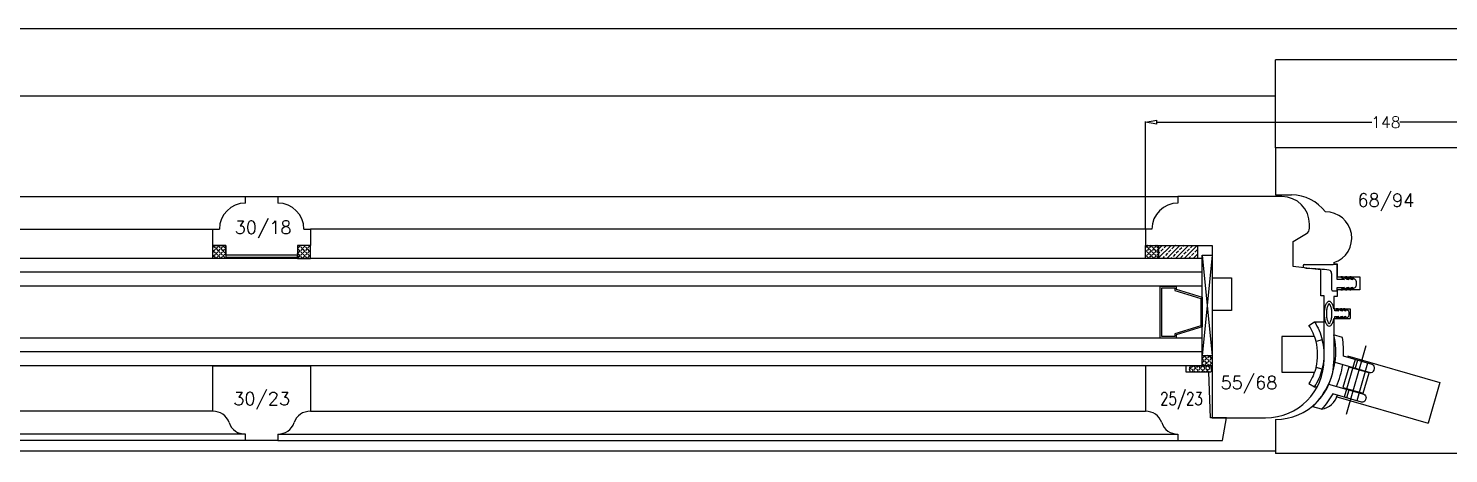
# Model space of a CAD drawing. Header units: millimetres. Extents: x 2806 to 10642, y -276 to 6064.
# Drawn here: x 5638.5 to 6075.6, y 2741.7 to 2872.4 of the extents above; entities that cross this region are included whole.
import ezdxf
from ezdxf.enums import TextEntityAlignment as Align

# ---------------------------------------------------------------- set-up
doc = ezdxf.new("R2010")
doc.units = ezdxf.units.MM
doc.linetypes.add('CACHE2', pattern=[4.7625, 3.175, -1.5875])
doc.layers.get('0').update_dxf_attribs({"color": 250})
doc.layers.add('dim', color=7, linetype='Continuous')
doc.styles.add('romans', font='romans.shx')
doc.dimstyles.new('ECH1-1', dxfattribs={"dimtxt": 3.5, "dimasz": 3.5, "dimexe": 0.18, "dimexo": 0, "dimgap": 0.09, "dimtad": 0, "dimdec": 4, "dimdsep": 46, "dimtxsty": 'romans', "dimblk1": 'CLOSEDBLANK', "dimblk2": 'CLOSEDBLANK', "dimsah": 1, "dimcen": 1, "dimclrd": 3, "dimclre": 3, "dimclrt": 6, "dimadec": 0, "dimazin": 0, "dimtfac": 1, "dimtdec": 4, "dimtofl": 0, "dimtmove": 0, "dimatfit": 3, "dimldrblk": 'CLOSEDBLANK', "dimfxl": 1, "dimtolj": 1, "dimtzin": 0, "dimarcsym": 0})

# ---------------------------------------------------------------- blocks, each defined once
blk = doc.blocks.new('_ClosedBlank')
at = {"color": 0, "linetype": 'ByBlock', "lineweight": -2}
for p, q in [((-1, 0.17), (0, 0)), ((-1, 0.17), (-1, -0.17)), ((0, 0), (-1, -0.17))]:
    blk.add_line(p, q, dxfattribs=at)
blk = doc.blocks.new('*D57')
at = {"layer": 'Defpoints', "color": 0, "transparency": 16777216}
for p in [(6130.28, 2843.57), (5982.28, 2810.71), (6130.28, 2806.71)]:
    blk.add_point(p, dxfattribs=at)
at = {"layer": 'dim', "color": 3, "lineweight": -2, "transparency": 16777216}
for p, q in [((5982.28, 2810.71), (5982.28, 2843.75)), ((5985.78, 2843.57), (6051.94, 2843.57)), ((6126.78, 2843.57), (6060.62, 2843.57)), ((6130.28, 2806.71), (6130.28, 2843.75))]:
    blk.add_line(p, q, dxfattribs=at)
at = {"layer": 'dim', "color": 3, "lineweight": -2, "transparency": 16777216, "xscale": 3.5, "yscale": 3.5, "zscale": 3.5, "rotation": 180}
blk.add_blockref('_ClosedBlank', (5982.28, 2843.57), dxfattribs=at)
at = {"layer": 'dim', "color": 3, "lineweight": -2, "transparency": 16777216, "xscale": 3.5, "yscale": 3.5, "zscale": 3.5}
blk.add_blockref('_ClosedBlank', (6130.28, 2843.57), dxfattribs=at)
at = {"layer": 'dim', "color": 6, "transparency": 16777216, "insert": (6056.28, 2843.57), "char_height": 3.5, "attachment_point": 5, "style": 'romans'}
blk.add_mtext('\\A1;148', dxfattribs=at)

msp = doc.modelspace()

# ---------------------------------------------------------------- linework, layer by layer
for p, q in [((5346.28495735, 2872.40943332), (6766.28495735, 2872.40943332)), ((6090.28495735, 2862.70943332), (6022.28495735, 2862.70943332)), ((6022.28495735, 2835.70943332), (6022.28495735, 2862.70943332)), ((5382.78495735, 2851.70943332), (6022.28495735, 2851.70943332)), ((6022.28495735, 2835.70943332), (6022.28495735, 2821.20943332)), ((6090.28495735, 2835.70943332), (6022.28495735, 2835.70943332)), ((5428.28495735, 2820.70943332), (5705.28495735, 2820.70943332)), ((5705.28495735, 2818.70943332), (5705.28495735, 2820.70943332)), ((5705.28495735, 2820.70943332), (5715.28495735, 2820.70943332)), ((5715.28495735, 2820.70943332), (5992.28495735, 2820.70943332)), ((5715.28495735, 2820.70943332), (5715.28495735, 2818.70943332)), ((6024.28495735, 2820.70943332), (5992.28495735, 2820.70943332)), ((5992.28495735, 2820.70943332), (5992.28495735, 2818.70943332)), ((6022.28495735, 2821.20943332), (6027.28495735, 2821.20943332)), ((5438.28495735, 2810.70943332), (5695.28495735, 2810.70943332)), ((5695.28495735, 2805.70943332), (5695.28495735, 2810.70943332)), ((5695.28495735, 2810.70943332), (5697.28495735, 2810.70943332)), ((5723.28495735, 2810.70943332), (5725.28495735, 2810.70943332)), ((5982.28495735, 2810.70943332), (5725.28495735, 2810.70943332)), ((5725.28495735, 2810.70943332), (5725.28495735, 2805.70943332)), ((5984.28495735, 2810.70943332), (5982.28495735, 2810.70943332)), ((5982.28495735, 2810.70943332), (5982.28495735, 2805.70943332)), ((6032.78495735, 2811.04181408), (6032.78495735, 2812.20943332)), ((6027.78495735, 2806.90943332), (6031.81394886, 2809.32682823)), ((6027.78495735, 2799.20943332), (6027.78495735, 2806.90943332)), ((5695.28495735, 2801.70943332), (5695.28495735, 2805.70943332)), ((5695.28495735, 2805.70943332), (5699.28495735, 2805.70943332)), ((5699.28495735, 2805.70943332), (5695.28495735, 2805.70943332)), ((5699.28495735, 2805.70943332), (5699.28495735, 2801.70943332)), ((5699.28495735, 2802.70943332), (5699.28495735, 2805.70943332)), ((5699.28495735, 2802.70943332), (5699.28495735, 2802.10943332)), ((5721.28495735, 2802.70943332), (5699.28495735, 2802.70943332)), ((5721.28495735, 2802.70943332), (5699.28495735, 2802.70943332)), ((5699.28495735, 2802.10943332), (5721.28495735, 2802.10943332)), ((5721.28495735, 2805.70943332), (5721.28495735, 2801.70943332)), ((5725.28495735, 2805.70943332), (5721.28495735, 2805.70943332)), ((5721.28495735, 2805.70943332), (5721.28495735, 2802.70943332)), ((5725.28495735, 2805.70943332), (5721.28495735, 2805.70943332)), ((5721.28495735, 2802.10943332), (5721.28495735, 2802.70943332)), ((5725.28495735, 2801.70943332), (5725.28495735, 2805.70943332)), ((5982.28495735, 2801.70943332), (5982.28495735, 2805.70943332)), ((5982.28495735, 2805.70943332), (5986.28495735, 2805.70943332)), ((5982.28495735, 2805.70943332), (6002.78495735, 2805.70943332)), ((5986.28495735, 2805.70943332), (5986.28495735, 2801.70943332)), ((5986.28495735, 2801.70943332), (5986.28495735, 2805.70943332)), ((5986.28495735, 2805.70943332), (5998.28495735, 2805.70943332)), ((5998.28495735, 2805.70943332), (5998.28495735, 2801.70943332)), ((5999.78495735, 2802.70943332), (6002.78495735, 2771.70943332)), ((6002.78495735, 2802.70943332), (5999.78495735, 2771.70943332)), ((5999.78495735, 2771.70943332), (5999.78495735, 2802.70943332)), ((5999.78495735, 2802.70943332), (6002.78495735, 2802.70943332)), ((6002.78495735, 2805.70943332), (6002.78495735, 2795.70943332)), ((6002.78495735, 2802.70943332), (6002.78495735, 2771.70943332)), ((5999.78495735, 2801.70943332), (5420.78495735, 2801.70943332)), ((5999.78495735, 2797.45943332), (5420.78495735, 2797.45943332)), ((5699.28495735, 2801.70943332), (5695.28495735, 2801.70943332)), ((5721.28495735, 2801.70943332), (5725.28495735, 2801.70943332)), ((5986.28495735, 2801.70943332), (5982.28495735, 2801.70943332)), ((5998.28495735, 2801.70943332), (5986.28495735, 2801.70943332)), ((5999.78495735, 2768.70943332), (5999.78495735, 2801.70943332)), ((6036.28495735, 2798.20943332), (6027.78495735, 2799.20943332)), ((6030.78495735, 2799.44267488), (6030.78495735, 2799.25971162)), ((6031.11124194, 2798.86656275), (6031.80494254, 2798.73649389)), ((6031.80494254, 2798.73649389), (6033.32734788, 2798.55738738)), ((6036.28495735, 2790.20943332), (6036.28495735, 2798.20943332)), ((6040.28495735, 2800.41009124), (6040.28495735, 2800.00943332)), ((6040.28495735, 2800.00943332), (6041.28495735, 2800.00943332)), ((6041.28495735, 2800.00943332), (6041.28495735, 2796.00943332)), ((6041.28495735, 2795.20943332), (6041.28495735, 2799.90943332)), ((5999.78495735, 2793.20943332), (5420.78495735, 2793.20943332)), ((5986.78530256, 2777.20989358), (5986.78530256, 2793.20989358)), ((5986.78530256, 2793.20989358), (5991.78530256, 2793.20989358)), ((5991.78530256, 2793.20989358), (5991.78530256, 2792.20989358)), ((6002.78495735, 2795.70943332), (6008.78495735, 2795.70943332)), ((6008.78495735, 2795.70943332), (6008.78495735, 2785.70943332)), ((6039.58495735, 2797.079475), (6039.58495735, 2792.10943332)), ((6041.28495735, 2796.00943332), (6048.28495735, 2796.00943332)), ((6043.5967258, 2795.20943332), (6041.28495735, 2795.20943332)), ((6042.95923398, 2796.00943332), (6042.44924053, 2796.00943332)), ((6042.44924053, 2796.00943332), (6043.5967258, 2795.20943332)), ((6044.34350192, 2795.20943332), (6042.95923398, 2796.00943332)), ((6044.28885977, 2796.00943332), (6043.90636468, 2796.00943332)), ((6043.90636468, 2796.00943332), (6044.98099374, 2795.20943332)), ((6045.69134176, 2795.20943332), (6044.28885977, 2796.00943332)), ((6044.98099374, 2795.20943332), (6044.34350192, 2795.20943332)), ((6045.49098719, 2796.00943332), (6045.16313426, 2796.00943332)), ((6045.16313426, 2796.00943332), (6046.18312116, 2795.20943332)), ((6046.61908525, 2795.3691483), (6045.49098719, 2796.00943332)), ((6046.18312116, 2795.20943332), (6045.69134176, 2795.20943332)), ((6047.28495735, 2794.00943332), (6047.21439052, 2794.49731124)), ((6047.21439052, 2793.5215554), (6047.28495735, 2794.00943332)), ((6048.28495735, 2796.00943332), (6048.28495735, 2792.00943332)), ((5987.28530256, 2777.70989358), (5987.28530256, 2792.70989358)), ((5987.28530256, 2792.70989358), (5991.28530256, 2792.70989358)), ((5991.28530256, 2792.70989358), (5991.28530256, 2791.85435457)), ((5991.28530256, 2791.85435457), (5999.28530256, 2789.42102378)), ((5991.78530256, 2792.20989358), (5999.78530256, 2789.7765628)), ((5999.28530256, 2789.42102378), (5999.28530256, 2780.99876338)), ((5999.78530256, 2789.7765628), (5999.78530256, 2780.64322436)), ((6037.28495735, 2790.20943332), (6036.28495735, 2790.20943332)), ((6037.28495735, 2770.70943332), (6037.28495735, 2790.20943332)), ((6039.98495735, 2791.70943332), (6041.28495735, 2791.70943332)), ((6040.28495735, 2790.00943332), (6040.28495735, 2786.20943332)), ((6041.28495735, 2790.00943332), (6040.28495735, 2790.00943332)), ((6041.28495735, 2791.70943332), (6041.28495735, 2792.80943332)), ((6041.28495735, 2792.80943332), (6043.5967258, 2792.80943332)), ((6041.28495735, 2792.00943332), (6041.28495735, 2790.00943332)), ((6048.28495735, 2792.00943332), (6041.28495735, 2792.00943332)), ((6043.5967258, 2792.80943332), (6042.44924053, 2792.00943332)), ((6042.44924053, 2792.00943332), (6042.95923398, 2792.00943332)), ((6042.95923398, 2792.00943332), (6044.34350192, 2792.80943332)), ((6044.98099374, 2792.80943332), (6043.90636468, 2792.00943332)), ((6043.90636468, 2792.00943332), (6044.28885977, 2792.00943332)), ((6044.28885977, 2792.00943332), (6045.69134176, 2792.80943332)), ((6044.34350192, 2792.80943332), (6044.98099374, 2792.80943332)), ((6046.18312116, 2792.80943332), (6045.16313426, 2792.00943332)), ((6045.16313426, 2792.00943332), (6045.49098719, 2792.00943332)), ((6045.49098719, 2792.00943332), (6046.61908525, 2792.64971834)), ((6045.69134176, 2792.80943332), (6046.18312116, 2792.80943332)), ((6008.78495735, 2785.70943332), (6002.78495735, 2785.70943332)), ((6002.78495735, 2785.70943332), (6002.78495735, 2752.70943332)), ((6040.53495735, 2786.20943332), (6040.26456412, 2786.20943332)), ((6040.28495735, 2786.20943332), (6045.28495735, 2786.20943332)), ((6040.53495735, 2785.60943332), (6040.53495735, 2786.20943332)), ((6041.81878368, 2785.60943332), (6040.53495735, 2785.60943332)), ((6041.49066482, 2786.20943332), (6040.95816973, 2786.20943332)), ((6040.95816973, 2786.20943332), (6041.81878368, 2785.60943332)), ((6042.52886578, 2785.60943332), (6041.49066482, 2786.20943332)), ((6042.63788416, 2786.20943332), (6042.35101285, 2786.20943332)), ((6042.35101285, 2786.20943332), (6043.00698464, 2785.60943332)), ((6043.00698464, 2785.60943332), (6042.52886578, 2785.60943332)), ((6043.68974566, 2785.60943332), (6042.63788416, 2786.20943332)), ((6043.68947973, 2786.20943332), (6043.29359003, 2786.20943332)), ((6043.29359003, 2786.20943332), (6044.05858021, 2785.60943332)), ((6044.53555328, 2785.72921956), (6043.68947973, 2786.20943332)), ((6044.05858021, 2785.60943332), (6043.68974566, 2785.60943332)), ((6045.03495735, 2784.70943332), (6044.98203223, 2785.07534176)), ((6044.98203223, 2784.34352488), (6045.03495735, 2784.70943332)), ((6045.28495735, 2786.20943332), (6045.28495735, 2783.20943332)), ((5999.28530256, 2780.99876338), (5991.28530256, 2778.5654326)), ((5999.78530256, 2780.64322436), (5991.78530256, 2778.20989358)), ((6034.28495735, 2782.2001793), (6037.28495735, 2782.2001793)), ((6040.26456412, 2783.20943332), (6040.53495735, 2783.20943332)), ((6040.28495735, 2783.20943332), (6040.28495735, 2770.20943332)), ((6040.28495735, 2783.20943332), (6045.28495735, 2783.20943332)), ((6040.53495735, 2783.20943332), (6040.53495735, 2783.80943332)), ((6040.53495735, 2783.80943332), (6041.81878368, 2783.80943332)), ((6041.81878368, 2783.80943332), (6040.95816973, 2783.20943332)), ((6040.95816973, 2783.20943332), (6041.49066482, 2783.20943332)), ((6041.49066482, 2783.20943332), (6042.52886578, 2783.80943332)), ((6043.00698464, 2783.80943332), (6042.20101285, 2783.20943332)), ((6042.20101285, 2783.20943332), (6042.63788416, 2783.20943332)), ((6042.52886578, 2783.80943332), (6043.00698464, 2783.80943332)), ((6042.63788416, 2783.20943332), (6043.68974566, 2783.80943332)), ((6044.05858021, 2783.80943332), (6043.29359003, 2783.20943332)), ((6043.29359003, 2783.20943332), (6043.68947973, 2783.20943332)), ((6043.68947973, 2783.20943332), (6044.53555328, 2783.68964708)), ((6043.68974566, 2783.80943332), (6044.05858021, 2783.80943332)), ((5999.78495735, 2777.20943332), (5420.78495735, 2777.20943332)), ((5991.78530256, 2777.20989358), (5986.78530256, 2777.20989358)), ((5991.28530256, 2777.70989358), (5987.28530256, 2777.70989358)), ((5991.28530256, 2778.5654326), (5991.28530256, 2777.70989358)), ((5991.78530256, 2778.20989358), (5991.78530256, 2777.20989358)), ((5999.78495735, 2772.95943332), (5420.78495735, 2772.95943332)), ((6002.78495735, 2771.70943332), (5999.78495735, 2771.70943332)), ((6050.12199288, 2774.83036726), (6044.01873238, 2753.69390087)), ((6044.50289101, 2771.76906286), (6072.89231049, 2763.57147584)), ((5999.78495735, 2768.70943332), (5420.78495735, 2768.70943332)), ((5695.28495735, 2754.70943332), (5695.28495735, 2768.70943332)), ((5695.28495735, 2768.70943332), (5725.28495735, 2768.70943332)), ((5725.28495735, 2768.70943332), (5725.28495735, 2754.70943332)), ((5994.78495735, 2768.70943332), (5982.28495735, 2768.70943332)), ((5982.28495735, 2768.70943332), (5982.28495735, 2754.70943332)), ((5994.78495735, 2766.70943332), (5994.78495735, 2768.70943332)), ((5996.28495735, 2768.70943332), (6002.27415779, 2768.70943332)), ((5999.78495735, 2768.70943332), (5999.78495735, 2770.70943332)), ((6002.78495735, 2768.70943332), (5999.78495735, 2768.70943332)), ((6002.78495735, 2770.70943332), (6002.78495735, 2768.70943332)), ((6046.81339128, 2770.58146676), (6043.4843401, 2759.0524851)), ((6050.65638516, 2769.47178304), (6047.32733398, 2757.94280137)), ((6001.78495735, 2766.70943332), (5994.78495735, 2766.70943332)), ((6002.27415779, 2766.70943332), (5996.28495735, 2766.70943332)), ((6002.28495735, 2752.70943332), (6001.78495735, 2766.70943332)), ((6072.89231049, 2763.57147584), (6069.28583838, 2751.0817457)), ((6034.28495735, 2762.2001793), (6035.146628, 2762.2001793)), ((6040.8964189, 2759.27933272), (6069.28583838, 2751.0817457)), ((5695.28495735, 2754.70943332), (5438.28495735, 2754.70943332)), ((5725.28495735, 2754.70943332), (5982.28495735, 2754.70943332)), ((6007.28495735, 2752.70943332), (6002.28495735, 2752.70943332)), ((6002.78495735, 2752.70943332), (6019.28495735, 2752.70943332)), ((6006.03495735, 2745.70943332), (6007.28495735, 2752.70943332)), ((6022.28495735, 2752.20943332), (6022.28495735, 2741.70943332)), ((5705.28495735, 2745.70943332), (5428.28495735, 2745.70943332)), ((5705.28495735, 2747.70943332), (5428.51805161, 2747.70943332)), ((5705.28495735, 2745.70943332), (5705.28495735, 2747.70943332)), ((5715.28495735, 2745.70943332), (5705.28495735, 2745.70943332)), ((5715.28495735, 2747.70943332), (5992.05186309, 2747.70943332)), ((5715.28495735, 2747.70943332), (5715.28495735, 2745.70943332)), ((5715.28495735, 2745.70943332), (5992.28495735, 2745.70943332)), ((5992.28495735, 2747.70943332), (5992.28495735, 2745.70943332)), ((5992.28495735, 2745.70943332), (6006.03495735, 2745.70943332)), ((6022.28495735, 2742.40943332), (5376.01765453, 2742.40943332)), ((6090.28495735, 2741.70943332), (6022.28495735, 2741.70943332))]:
    msp.add_line(p, q)
at = {"linetype": 'Continuous'}
for p, q in [((5695.28495735, 2805.67369104), (5695.30383504, 2805.65481336)), ((5695.28495735, 2805.23182415), (5695.30383504, 2805.25070183)), ((5695.28495735, 2804.19194878), (5695.30383504, 2804.1730711)), ((5695.28495735, 2803.75008189), (5695.30383504, 2803.76895957)), ((5695.28495735, 2802.71020652), (5695.30383504, 2802.69132884)), ((5695.28495735, 2802.26833963), (5695.30383504, 2802.28721731)), ((5695.5058908, 2805.45275759), (5695.76256652, 2805.70943332)), ((5695.5058908, 2805.45275759), (5696.04470617, 2804.91394223)), ((5695.5058908, 2803.97101533), (5696.04470617, 2804.5098307)), ((5695.5058908, 2803.97101533), (5696.04470617, 2803.43219997)), ((5695.5058908, 2802.48927307), (5696.04470617, 2803.02808844)), ((5695.5058908, 2802.48927307), (5696.04470617, 2801.95045771)), ((5696.24676193, 2804.71188646), (5696.7855773, 2805.25070183)), ((5696.24676193, 2804.71188646), (5696.7855773, 2804.1730711)), ((5696.24676193, 2803.2301442), (5696.7855773, 2803.76895957)), ((5696.24676193, 2803.2301442), (5696.7855773, 2802.69132884)), ((5696.24676193, 2801.74840194), (5696.7855773, 2802.28721731)), ((5696.24676193, 2801.74840194), (5696.28573055, 2801.70943332)), ((5696.73095733, 2805.70943332), (5696.7855773, 2805.65481336)), ((5696.98763306, 2805.45275759), (5697.24430878, 2805.70943332)), ((5696.98763306, 2805.45275759), (5697.52644843, 2804.91394223)), ((5696.98763306, 2803.97101533), (5697.52644843, 2804.5098307)), ((5696.98763306, 2803.97101533), (5697.52644843, 2803.43219997)), ((5696.98763306, 2802.48927307), (5697.52644843, 2803.02808844)), ((5696.98763306, 2802.48927307), (5697.52644843, 2801.95045771)), ((5697.72850419, 2804.71188646), (5698.26731956, 2805.25070183)), ((5697.72850419, 2804.71188646), (5698.26731956, 2804.1730711)), ((5697.72850419, 2803.2301442), (5698.26731956, 2803.76895957)), ((5697.72850419, 2803.2301442), (5698.26731956, 2802.69132884)), ((5697.72850419, 2801.74840194), (5698.26731956, 2802.28721731)), ((5697.72850419, 2801.74840194), (5697.76747281, 2801.70943332)), ((5698.21269959, 2805.70943332), (5698.26731956, 2805.65481336)), ((5698.46937532, 2805.45275759), (5698.72605104, 2805.70943332)), ((5698.46937532, 2805.45275759), (5699.00819069, 2804.91394223)), ((5698.46937532, 2803.97101533), (5699.00819069, 2804.5098307)), ((5698.46937532, 2803.97101533), (5699.00819069, 2803.43219997)), ((5698.46937532, 2802.48927307), (5699.00819069, 2803.02808844)), ((5698.46937532, 2802.48927307), (5699.00819069, 2801.95045771)), ((5699.21024645, 2804.71188646), (5699.28495735, 2804.78659737)), ((5699.21024645, 2804.71188646), (5699.28495735, 2804.63717556)), ((5699.21024645, 2803.2301442), (5699.28495735, 2803.30485511)), ((5699.21024645, 2803.2301442), (5699.28495735, 2803.1554333)), ((5699.21024645, 2801.74840194), (5699.28495735, 2801.82311285)), ((5699.21024645, 2801.74840194), (5699.24921507, 2801.70943332)), ((5721.35966825, 2804.71188646), (5721.28495735, 2804.78659737)), ((5721.35966825, 2804.71188646), (5721.28495735, 2804.63717556)), ((5721.35966825, 2803.2301442), (5721.28495735, 2803.30485511)), ((5721.35966825, 2803.2301442), (5721.28495735, 2803.1554333)), ((5721.35966825, 2801.74840194), (5721.28495735, 2801.82311285)), ((5721.35966825, 2801.74840194), (5721.32069963, 2801.70943332)), ((5722.10053938, 2805.45275759), (5721.56172401, 2804.91394223)), ((5722.10053938, 2803.97101533), (5721.56172401, 2804.5098307)), ((5722.10053938, 2803.97101533), (5721.56172401, 2803.43219997)), ((5722.10053938, 2802.48927307), (5721.56172401, 2803.02808844)), ((5722.10053938, 2802.48927307), (5721.56172401, 2801.95045771)), ((5722.10053938, 2805.45275759), (5721.84386366, 2805.70943332)), ((5722.35721511, 2805.70943332), (5722.30259514, 2805.65481336)), ((5722.84141051, 2804.71188646), (5722.30259514, 2805.25070183)), ((5722.84141051, 2804.71188646), (5722.30259514, 2804.1730711)), ((5722.84141051, 2803.2301442), (5722.30259514, 2803.76895957)), ((5722.84141051, 2803.2301442), (5722.30259514, 2802.69132884)), ((5722.84141051, 2801.74840194), (5722.30259514, 2802.28721731)), ((5722.84141051, 2801.74840194), (5722.80244189, 2801.70943332)), ((5723.58228164, 2805.45275759), (5723.04346627, 2804.91394223)), ((5723.58228164, 2803.97101533), (5723.04346627, 2804.5098307)), ((5723.58228164, 2803.97101533), (5723.04346627, 2803.43219997)), ((5723.58228164, 2802.48927307), (5723.04346627, 2803.02808844)), ((5723.58228164, 2802.48927307), (5723.04346627, 2801.95045771)), ((5723.58228164, 2805.45275759), (5723.32560592, 2805.70943332)), ((5723.83895737, 2805.70943332), (5723.7843374, 2805.65481336)), ((5724.32315277, 2804.71188646), (5723.7843374, 2805.25070183)), ((5724.32315277, 2804.71188646), (5723.7843374, 2804.1730711)), ((5724.32315277, 2803.2301442), (5723.7843374, 2803.76895957)), ((5724.32315277, 2803.2301442), (5723.7843374, 2802.69132884)), ((5724.32315277, 2801.74840194), (5723.7843374, 2802.28721731)), ((5724.32315277, 2801.74840194), (5724.28418415, 2801.70943332)), ((5725.0640239, 2805.45275759), (5724.52520853, 2804.91394223)), ((5725.0640239, 2803.97101533), (5724.52520853, 2804.5098307)), ((5725.0640239, 2803.97101533), (5724.52520853, 2803.43219997)), ((5725.0640239, 2802.48927307), (5724.52520853, 2803.02808844)), ((5725.0640239, 2802.48927307), (5724.52520853, 2801.95045771)), ((5725.0640239, 2805.45275759), (5724.80734818, 2805.70943332)), ((5725.28495735, 2805.67369104), (5725.26607966, 2805.65481336)), ((5725.28495735, 2805.23182415), (5725.26607966, 2805.25070183)), ((5725.28495735, 2804.19194878), (5725.26607966, 2804.1730711)), ((5725.28495735, 2803.75008189), (5725.26607966, 2803.76895957)), ((5725.28495735, 2802.71020652), (5725.26607966, 2802.69132884)), ((5725.28495735, 2802.26833963), (5725.26607966, 2802.28721731)), ((5982.62583814, 2805.45275759), (5982.28495735, 2805.1118768)), ((5982.62583814, 2803.97101533), (5982.28495735, 2804.31189613)), ((5982.62583814, 2803.97101533), (5982.28495735, 2803.63013454)), ((5982.62583814, 2802.48927307), (5982.28495735, 2802.83015387)), ((5982.62583814, 2802.48927307), (5982.28495735, 2802.14839228)), ((5982.62583814, 2805.45275759), (5982.36916242, 2805.70943332)), ((5982.88251387, 2805.70943332), (5982.8278939, 2805.65481336)), ((5983.36670927, 2804.71188646), (5982.8278939, 2805.25070183)), ((5983.36670927, 2804.71188646), (5982.8278939, 2804.1730711)), ((5983.36670927, 2803.2301442), (5982.8278939, 2803.76895957)), ((5983.36670927, 2803.2301442), (5982.8278939, 2802.69132884)), ((5983.36670927, 2801.74840194), (5982.8278939, 2802.28721731)), ((5983.36670927, 2801.74840194), (5983.32774065, 2801.70943332)), ((5984.1075804, 2805.45275759), (5983.56876503, 2804.91394223)), ((5984.1075804, 2803.97101533), (5983.56876503, 2804.5098307)), ((5984.1075804, 2803.97101533), (5983.56876503, 2803.43219997)), ((5984.1075804, 2802.48927307), (5983.56876503, 2803.02808844)), ((5984.1075804, 2802.48927307), (5983.56876503, 2801.95045771)), ((5984.1075804, 2805.45275759), (5983.85090468, 2805.70943332)), ((5984.36425613, 2805.70943332), (5984.30963616, 2805.65481336)), ((5984.84845153, 2804.71188646), (5984.30963616, 2805.25070183)), ((5984.84845153, 2804.71188646), (5984.30963616, 2804.1730711)), ((5984.84845153, 2803.2301442), (5984.30963616, 2803.76895957)), ((5984.84845153, 2803.2301442), (5984.30963616, 2802.69132884)), ((5984.84845153, 2801.74840194), (5984.30963616, 2802.28721731)), ((5984.84845153, 2801.74840194), (5984.80948291, 2801.70943332)), ((5985.58932266, 2805.45275759), (5985.05050729, 2804.91394223)), ((5985.58932266, 2803.97101533), (5985.05050729, 2804.5098307)), ((5985.58932266, 2803.97101533), (5985.05050729, 2803.43219997)), ((5985.58932266, 2802.48927307), (5985.05050729, 2803.02808844)), ((5985.58932266, 2802.48927307), (5985.05050729, 2801.95045771)), ((5985.58932266, 2805.45275759), (5985.33264694, 2805.70943332)), ((5985.84599839, 2805.70943332), (5985.79137842, 2805.65481336)), ((5986.28495735, 2804.75712291), (5985.79137842, 2805.25070183)), ((5986.28495735, 2804.66665002), (5985.79137842, 2804.1730711)), ((5986.28495735, 2803.27538065), (5985.79137842, 2803.76895957)), ((5986.28495735, 2803.18490776), (5985.79137842, 2802.69132884)), ((5986.28495735, 2801.79363839), (5985.79137842, 2802.28721731)), ((5990.15652133, 2805.70943332), (5986.28495735, 2801.83786934)), ((5987.46244449, 2805.70943332), (5986.28495735, 2804.53194618)), ((5986.73430532, 2803.63425573), (5986.28495735, 2803.18490776)), ((5987.74458413, 2804.64453454), (5987.07106492, 2803.97101533)), ((5988.08134374, 2802.28721731), (5987.50355974, 2801.70943332)), ((5988.75486294, 2805.65481336), (5988.08134374, 2804.98129415)), ((5989.09162255, 2803.29749612), (5988.41810334, 2802.62397692)), ((5992.85059816, 2805.70943332), (5988.85059816, 2801.70943332)), ((5990.10190136, 2804.30777494), (5989.42838215, 2803.63425573)), ((5990.43866097, 2801.95045771), (5990.19763658, 2801.70943332)), ((5991.11218018, 2805.31805375), (5990.43866097, 2804.64453454)), ((5991.44893978, 2802.96073652), (5990.77542057, 2802.28721731)), ((5991.50355974, 2805.70943332), (5991.44893978, 2805.65481336)), ((5995.544675, 2805.70943332), (5991.544675, 2801.70943332)), ((5992.45921859, 2803.97101533), (5991.78569939, 2803.29749612)), ((5993.46949741, 2804.98129415), (5992.7959782, 2804.30777494)), ((5993.80625701, 2802.62397692), (5993.1327378, 2801.95045771)), ((5994.19763658, 2805.70943332), (5993.80625701, 2805.31805375)), ((5994.81653583, 2803.63425573), (5994.14301662, 2802.96073652)), ((5998.23875183, 2805.70943332), (5994.23875183, 2801.70943332)), ((5995.82681464, 2804.64453454), (5995.15329543, 2803.97101533)), ((5996.16357424, 2802.28721731), (5995.58579025, 2801.70943332)), ((5996.83709345, 2805.65481336), (5996.16357424, 2804.98129415)), ((5997.17385306, 2803.29749612), (5996.50033385, 2802.62397692)), ((5998.28495735, 2803.061562), (5996.93282867, 2801.70943332)), ((5998.18413187, 2804.30777494), (5997.51061266, 2803.63425573)), ((5998.28495735, 2801.71452358), (5998.27986709, 2801.70943332)), ((6001.14761639, 2770.96749482), (6000.60880102, 2771.50631019)), ((6001.88848752, 2771.70836595), (6001.34967215, 2771.16955059)), ((6001.88848752, 2771.70836595), (6001.83162243, 2771.76523105)), ((6002.62935865, 2770.96749482), (6002.09054328, 2771.50631019)), ((5996.27542057, 2768.0040103), (5995.79835058, 2767.52694031)), ((5996.27542057, 2768.0040103), (5995.94971541, 2768.32971546)), ((5996.98084359, 2768.70943332), (5996.47747633, 2768.20606607)), ((5997.0162917, 2767.26313917), (5996.47747633, 2767.80195454)), ((5997.0162917, 2767.26313917), (5996.47747633, 2766.72432381)), ((5997.75716283, 2768.0040103), (5997.21834746, 2768.54282567)), ((5997.75716283, 2768.0040103), (5997.21834746, 2767.46519494)), ((5997.56999756, 2766.70943332), (5997.21834746, 2767.06108341)), ((5998.46258585, 2768.70943332), (5997.95921859, 2768.20606607)), ((5998.49803396, 2767.26313917), (5997.95921859, 2767.80195454)), ((5998.49803396, 2767.26313917), (5997.95921859, 2766.72432381)), ((5999.23890509, 2768.0040103), (5998.70008972, 2768.54282567)), ((5999.23890509, 2768.0040103), (5998.70008972, 2767.46519494)), ((5999.05173982, 2766.70943332), (5998.70008972, 2767.06108341)), ((5999.94432811, 2768.70943332), (5999.44096085, 2768.20606607)), ((5999.97977622, 2767.26313917), (5999.44096085, 2767.80195454)), ((5999.97977622, 2767.26313917), (5999.44096085, 2766.72432381)), ((6000.40674526, 2770.22662369), (5999.86792989, 2770.76543906)), ((6000.40674526, 2770.22662369), (5999.86792989, 2769.68780833)), ((6000.40674526, 2768.74488143), (5999.86792989, 2769.2836968)), ((6000.72064735, 2768.0040103), (6000.18183198, 2768.54282567)), ((6000.72064735, 2768.0040103), (6000.18183198, 2767.46519494)), ((6000.53348208, 2766.70943332), (6000.18183198, 2767.06108341)), ((6000.40674526, 2768.74488143), (6000.37129715, 2768.70943332)), ((6001.14761639, 2770.96749482), (6000.60880102, 2770.42867946)), ((6001.14761639, 2769.48575256), (6000.60880102, 2770.02456793)), ((6001.14761639, 2769.48575256), (6000.60880102, 2768.9469372)), ((6001.42607037, 2768.70943332), (6000.92270311, 2768.20606607)), ((6001.46151848, 2767.26313917), (6000.92270311, 2767.80195454)), ((6001.46151848, 2767.26313917), (6000.92270311, 2766.72432381)), ((6001.88848752, 2770.22662369), (6001.34967215, 2770.76543906)), ((6001.88848752, 2770.22662369), (6001.34967215, 2769.68780833)), ((6001.88848752, 2768.74488143), (6001.34967215, 2769.2836968)), ((6002.20238961, 2768.0040103), (6001.66357424, 2768.54282567)), ((6002.20238961, 2768.0040103), (6001.66357424, 2767.46519494)), ((6002.01522434, 2766.70943332), (6001.66357424, 2767.06108341)), ((6001.88848752, 2768.74488143), (6001.85303941, 2768.70943332)), ((6002.62935865, 2770.96749482), (6002.09054328, 2770.42867946)), ((6002.62935865, 2769.48575256), (6002.09054328, 2770.02456793)), ((6002.62935865, 2769.48575256), (6002.09054328, 2768.9469372)), ((6002.58354739, 2768.38516808), (6002.40444537, 2768.20606607)), ((6002.75720938, 2767.44919053), (6002.40444537, 2767.80195454))]:
    msp.add_line(p, q, dxfattribs=at)
at = {"linetype": 'CACHE2'}
for p, q in [((6047.53395263, 2770.37340106), (6046.8404003, 2767.97152988)), ((6044.89845378, 2761.24629058), (6044.20490145, 2758.8444194))]:
    msp.add_line(p, q, dxfattribs=at)
for points in [[(6036.71879573, 2776.7001793), (6034.78112545, 2776.20476645, 0.0833425171), (6032.61523258, 2781.09926186), (6034.28495735, 2782.2001793, -0.0833425171)], [(6052.78083541, 2767.81748223, 0.4142135624), (6052.09750787, 2769.05565164), (6043.25802165, 2771.60809754, 0.0562824343), (6042.88525843, 2777.44043814), (6040.17284439, 2778.22366128, -0.0905308653), (6040.58436095, 2769.77799257), (6051.40395554, 2766.65378046, 0.4142135624), (6052.64212495, 2767.337108)], [(6036.71879573, 2767.7001793), (6034.78112545, 2768.19559214, -0.0833425171), (6032.61523258, 2763.30109673), (6034.28495735, 2762.2001793, 0.0833425171)], [(6050.0066261, 2758.20999751, -0.4142135624), (6048.76845669, 2757.52666997), (6039.92897047, 2760.07911588, -0.0562824343), (6036.504577, 2755.34322329), (6033.79216296, 2756.12644642, 0.0905308653), (6038.64241443, 2763.05275327), (6049.46200902, 2759.92854115, -0.4142135624), (6050.14533656, 2758.69037175)]]:
    msp.add_lwpolyline(points, format="xyb", close=True)
msp.add_lwpolyline([(6034.13227667, 2777.7001793), (6024.28495735, 2777.7001793), (6024.28495735, 2766.7001793), (6034.13227667, 2766.7001793)])
msp.add_lwpolyline([(6043.04631207, 2762.04131956), (6049.29117714, 2760.2380835), (6051.09441319, 2766.48294857), (6044.84954812, 2768.28618463)], close=True)
for centre, radius, start, end in [((6024.28495735, 2812.20943332), 8.5, 0, 90), ((6027.28495735, 2808.20943332), 13, 36.8664862404, 90), ((5705.28495735, 2810.70943332), 8, 90, 180), ((5715.28495735, 2810.70943332), 8, 360, 90), ((5992.28495735, 2810.70943332), 8, 90, 180), ((6037.78495735, 2808.00943332), 8, 288.2099568643, 90.7128896493), ((6030.78495735, 2811.04181408), 2, 300.9637565321, 0), ((6031.18495735, 2799.44267488), 0.4, 94.762357576, 180), ((6031.18495735, 2799.25971162), 0.4, 180, 259.3803447238), ((6034.67166623, 3029.88765788), 230.07329135, 269.1233909831, 271.6471528082), ((6031.75785448, 2749.8401698), 48.74249273, 81.7534895104, 88.1547744226), ((6038.60343701, 2797.10761259), 0.98192358, 358.3579310956, 81.4687215936), ((6046.02674943, 2794.32553043), 1.2, 8.2302036554, 60.421656495), ((6046.02674943, 2793.69333621), 1.2, 299.578343505, 351.7697963446), ((6039.98495735, 2792.10943332), 0.4, 180, 270.0000000001), ((6046.68953288, 2784.70943332), 9.40457553, 170.5923880033, 180), ((6046.68953288, 2784.70943332), 9.40457553, 180, 189.4076119966), ((6042.78689963, 2785.35604277), 5.44873807, 158.1985905137, 170.5923880033), ((6040.34054812, 2786.33458337), 2.81393686, 136.0000993156, 158.1985905136), ((6046.68953288, 2784.70943332), 8.70457553, 170.5923880032, 180), ((6046.68953288, 2784.70943332), 8.70457553, 180, 189.4076119966), ((6042.78689963, 2785.35604277), 4.74873807, 158.1985905137, 170.5923880032), ((6038.83495735, 2787.78851044), 0.72092288, 90.0000000001, 136.0000993157), ((6040.34054812, 2786.33458337), 2.11393686, 136.0000993156, 158.1985905137), ((6038.83495735, 2787.78851044), 0.02092288, 90.0000000025, 136.0000993171), ((6038.83495735, 2787.78851044), 0.72092288, 43.9999006842, 90), ((6038.83495735, 2787.78851044), 0.02092288, 43.9999006829, 90), ((6037.32936658, 2786.33458337), 2.11393686, 21.8014094864, 43.9999006842), ((6034.88301507, 2785.35604277), 4.74873807, 9.4076119966, 21.8014094864), ((6037.32936658, 2786.33458337), 2.81393686, 21.8014094863, 43.9999006842), ((6030.98038182, 2784.70943332), 8.70457553, 0, 9.4076119967), ((6030.98038182, 2784.70943332), 8.70457553, 350.5923880033, 360), ((6034.88301507, 2785.35604277), 5.44873807, 9.4076119968, 21.8014094864), ((6030.98038182, 2784.70943332), 9.40457553, 9.1776917509, 9.4076119962), ((6044.09130141, 2784.94650615), 0.9, 8.2302036554, 60.421656495), ((6044.09130141, 2784.47236049), 0.9, 299.578343505, 351.7697963446), ((6042.78689963, 2784.06282387), 5.44873807, 189.4076119967, 201.8014094864), ((6040.34054812, 2783.08428327), 2.81393686, 201.8014094864, 223.9999006844), ((6042.78689963, 2784.06282387), 4.74873807, 189.4076119967, 201.8014094864), ((6038.83495735, 2781.6303562), 0.72092288, 223.9999006843, 269.9999999999), ((6040.34054812, 2783.08428327), 2.11393686, 201.8014094863, 223.9999006843), ((6038.83495735, 2781.6303562), 0.02092288, 223.9999006845, 270), ((6038.83495735, 2781.6303562), 0.02092288, 269.9999999975, 316.0000993135), ((6038.83495735, 2781.6303562), 0.72092288, 269.9999999999, 316.0000993157), ((6037.32936658, 2783.08428327), 2.11393686, 316.0000993158, 338.1985905137), ((6034.88301507, 2784.06282387), 4.74873807, 338.1985905137, 350.5923880034), ((6037.32936658, 2783.08428327), 2.81393686, 316.0000993157, 338.1985905136), ((6034.88301507, 2784.06282387), 5.44873807, 338.1985905136, 350.5923880033), ((6030.98038182, 2784.70943332), 9.40457553, 350.5923880035, 350.8223082488), ((6019.11829068, 2772.2001793), 16.16666667, 345.6581685404, 14.3418314596), ((6019.11829068, 2772.2001793), 18.16666667, 345.6581685404, 14.3418314596), ((6001.28495735, 2770.31331178), 1.55142266, 14.7930176084, 165.2069823919), ((5997.03495735, 2767.70943332), 1.25, 126.8698976458, 233.1301023542), ((6001.55070003, 2767.70943332), 1.23425732, 305.8841497803, 54.1158502197), ((6019.28495735, 2770.70943332), 18, 270, 0), ((6022.28495735, 2770.20943332), 18, 270, 0), ((6017.24712881, 2772.87374216), 23.54166667, 335.3436543379, 352.443669689), ((6017.24712881, 2772.87374216), 26.04166667, 336.1697357762, 351.6175882506), ((6035.50871946, 2761.42048589), 6.15831576, 279.3061297696, 343.312638278), ((5695.40150448, 2749.55450065), 5.15625, 18.7207882155, 91.2951713873), ((5725.16841022, 2749.55450065), 5.15625, 88.7048286127, 161.2792117845), ((5982.40150448, 2749.55450065), 5.15625, 18.7207882155, 91.2951713873), ((5705.16841022, 2752.86436599), 5.15625, 198.7207882155, 271.2951713875), ((5715.40150448, 2752.86436599), 5.15625, 268.7048286125, 341.2792117845), ((5992.16841022, 2752.86436599), 5.15625, 198.7207882155, 271.2951713875)]:
    msp.add_arc(centre, radius, start, end)

# ---------------------------------------------------------------- texts
at = {"layer": 'dim', "style": 'romans'}
for s, p in [('68/94', (6056.28495735, 2817.61306523)), ('30/18', (5710.73194312, 2809.24381208)), ('55/68', (6014.15510986, 2761.51768302)), ('30/23', (5710.28495735, 2756.59349432))]:
    msp.add_text(s, height=4, dxfattribs=at).set_placement(p, align=Align.CENTER)
at = {"layer": 'dim', "style": 'romans', "width": 0.75}
msp.add_text('25/23', height=4, dxfattribs=at).set_placement((5993.371188, 2756.59349432), align=Align.CENTER)

# ---------------------------------------------------------------- dimensions: what is measured, and where the dimension line sits
at = {"layer": 'dim'}
dim = msp.add_linear_dim(base=(6130.28495735, 2843.57378763), p1=(5982.28495735, 2810.70943332), p2=(6130.28495735, 2806.70943332), dimstyle='ECH1-1', dxfattribs=at)
dim.commit()
dim.dimension.update_dxf_attribs({"geometry": '*D57', "text_midpoint": (6056.28495735, 2843.57378763)})

doc.saveas('drawing.dxf')
